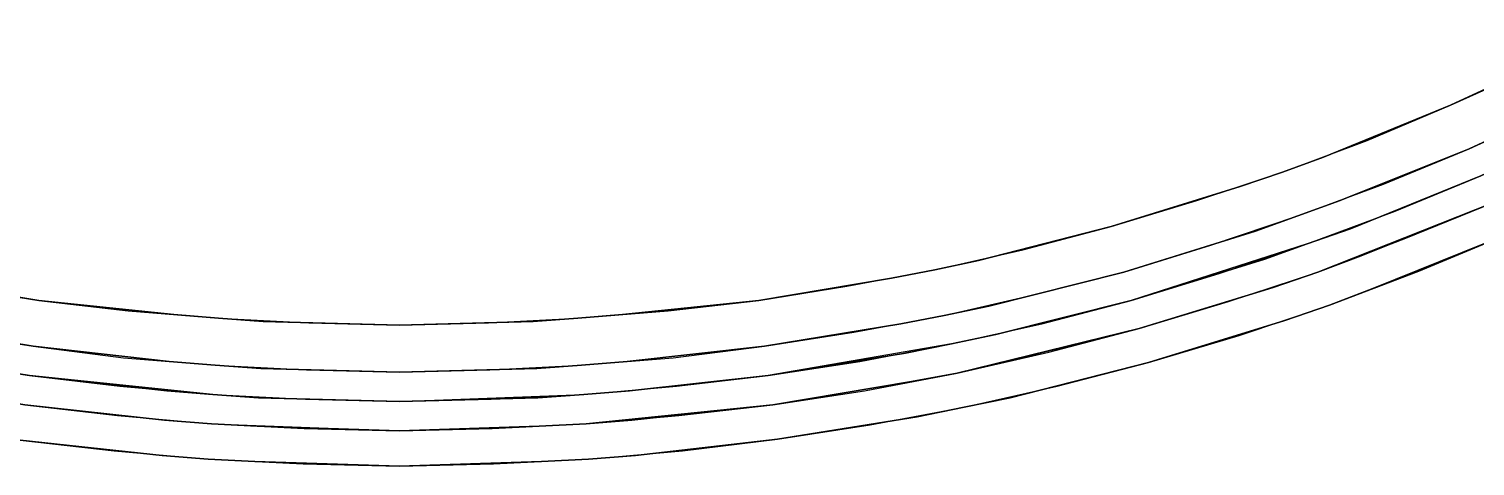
# Model space of a CAD drawing. Extents: x -23.7 to 23.7, y -23.7 to 23.7.
# Drawn here: x -3.15 to 9.17, y -23.68 to -19.96 of the extents above; entities that cross this region are included whole.
import ezdxf

# ---------------------------------------------------------------- set-up
doc = ezdxf.new("R2010")
doc.units = 0

msp = doc.modelspace()

# ---------------------------------------------------------------- linework, layer by layer
at = {"layer": 'Faces'}
for points in [[(10.34, -19.96, 57.13), (10, -20.13, 57.58), (8.96, -20.61, 56.77), (9.65, -20.3, 56.22)], [(8.96, -20.61, 58.95), (7.88, -21.05, 57.58), (8.96, -20.61, 56.77), (10, -20.13, 57.58)], [(10.52, -20.31, 57.13), (10.18, -20.49, 57.58), (9.12, -20.98, 56.77), (9.82, -20.66, 56.22)], [(10.52, -20.31, 57.13), (10.18, -20.49, 57.58), (9.12, -20.98, 56.77), (9.82, -20.66, 56.22)], [(9.12, -20.98, 58.95), (8.02, -21.42, 57.58), (9.12, -20.98, 56.77), (10.18, -20.49, 57.58)], [(9.12, -20.98, 58.95), (8.02, -21.42, 57.58), (9.12, -20.98, 56.77), (10.18, -20.49, 57.58)], [(7.88, -21.05, 57.58), (7.53, -21.18, 57.13), (8.25, -20.91, 56.22), (8.96, -20.61, 56.77)], [(9.22, -21.21, 58.95), (8.11, -21.66, 57.58), (9.22, -21.21, 56.77), (10.29, -20.71, 57.58)], [(9.22, -21.21, 58.95), (8.11, -21.66, 57.58), (9.22, -21.21, 56.77), (10.29, -20.71, 57.58)], [(9.32, -21.44, 58.95), (8.2, -21.89, 57.58), (9.32, -21.44, 56.77), (10.4, -20.93, 57.58)], [(9.32, -21.44, 58.95), (8.2, -21.89, 57.58), (9.32, -21.44, 56.77), (10.4, -20.93, 57.58)], [(7.88, -21.05, 57.58), (7.53, -21.18, 57.86), (7.17, -21.3, 57.58), (7.53, -21.18, 57.13)], [(8.02, -21.42, 57.58), (7.66, -21.55, 57.13), (8.39, -21.28, 56.22), (9.12, -20.98, 56.77)], [(8.02, -21.42, 57.58), (7.66, -21.55, 57.13), (8.39, -21.28, 56.22), (9.12, -20.98, 56.77)], [(7.53, -21.18, 57.13), (7.17, -21.3, 57.58), (6.07, -21.64, 56.77), (6.8, -21.42, 56.22)], [(6.07, -21.64, 58.95), (4.94, -21.93, 57.58), (6.07, -21.64, 56.77), (7.17, -21.3, 57.58)], [(8.11, -21.66, 57.58), (7.74, -21.79, 57.13), (8.49, -21.51, 56.22), (9.22, -21.21, 56.77)], [(8.11, -21.66, 57.58), (7.74, -21.79, 57.13), (8.49, -21.51, 56.22), (9.22, -21.21, 56.77)], [(9.44, -21.71, 58.95), (8.3, -22.17, 57.58), (9.44, -21.71, 56.77), (10.54, -21.2, 57.58)], [(8.02, -21.42, 57.58), (7.66, -21.55, 57.86), (7.3, -21.68, 57.58), (7.66, -21.55, 57.13)], [(8.02, -21.42, 57.58), (7.66, -21.55, 57.86), (7.3, -21.68, 57.58), (7.66, -21.55, 57.13)], [(7.66, -21.55, 57.13), (7.3, -21.68, 57.58), (6.18, -22.03, 56.77), (6.92, -21.8, 56.22)], [(7.66, -21.55, 57.13), (7.3, -21.68, 57.58), (6.18, -22.03, 56.77), (6.92, -21.8, 56.22)], [(8.2, -21.89, 57.58), (7.83, -22.03, 57.13), (8.58, -21.74, 56.22), (9.32, -21.44, 56.77)], [(8.2, -21.89, 57.58), (7.83, -22.03, 57.13), (8.58, -21.74, 56.22), (9.32, -21.44, 56.77)], [(4.94, -21.93, 57.58), (4.57, -22.01, 57.13), (5.32, -21.84, 56.22), (6.07, -21.64, 56.77)], [(8.11, -21.66, 57.58), (7.74, -21.79, 57.86), (7.38, -21.92, 57.58), (7.74, -21.79, 57.13)], [(8.11, -21.66, 57.58), (7.74, -21.79, 57.86), (7.38, -21.92, 57.58), (7.74, -21.79, 57.13)], [(6.18, -22.03, 58.95), (5.03, -22.32, 57.58), (6.18, -22.03, 56.77), (7.3, -21.68, 57.58)], [(6.18, -22.03, 58.95), (5.03, -22.32, 57.58), (6.18, -22.03, 56.77), (7.3, -21.68, 57.58)], [(7.74, -21.79, 57.13), (7.38, -21.92, 57.58), (6.24, -22.27, 56.77), (6.99, -22.04, 56.22)], [(7.74, -21.79, 57.13), (7.38, -21.92, 57.58), (6.24, -22.27, 56.77), (6.99, -22.04, 56.22)], [(8.3, -22.17, 57.58), (7.93, -22.31, 57.13), (8.69, -22.02, 56.22), (9.44, -21.71, 56.77)], [(6.24, -22.27, 58.95), (5.09, -22.56, 57.58), (6.24, -22.27, 56.77), (7.38, -21.92, 57.58)], [(6.24, -22.27, 58.95), (5.09, -22.56, 57.58), (6.24, -22.27, 56.77), (7.38, -21.92, 57.58)], [(8.2, -21.89, 57.58), (7.83, -22.03, 57.86), (7.45, -22.16, 57.58), (7.83, -22.03, 57.13)], [(8.2, -21.89, 57.58), (7.83, -22.03, 57.86), (7.45, -22.16, 57.58), (7.83, -22.03, 57.13)], [(-4.2, -22.08, 57.58), (-4.57, -22.01, 57.13), (-3.82, -22.15, 56.22), (-3.06, -22.27, 56.77)], [(4.57, -22.01, 57.13), (4.2, -22.08, 57.58), (3.07, -22.27, 56.77), (3.82, -22.15, 56.22)], [(4.94, -21.93, 57.58), (4.57, -22.01, 57.86), (4.2, -22.08, 57.58), (4.57, -22.01, 57.13)], [(5.03, -22.32, 57.58), (4.65, -22.4, 57.13), (5.42, -22.22, 56.22), (6.18, -22.03, 56.77)], [(5.03, -22.32, 57.58), (4.65, -22.4, 57.13), (5.42, -22.22, 56.22), (6.18, -22.03, 56.77)], [(7.83, -22.03, 57.13), (7.45, -22.16, 57.58), (6.31, -22.51, 56.77), (7.07, -22.28, 56.22)], [(7.83, -22.03, 57.13), (7.45, -22.16, 57.58), (6.31, -22.51, 56.77), (7.07, -22.28, 56.22)], [(-3.06, -22.27, 58.95), (-4.2, -22.08, 57.58), (-3.06, -22.27, 56.77), (-1.91, -22.39, 57.58)], [(3.07, -22.27, 58.95), (1.91, -22.39, 57.58), (3.07, -22.27, 56.77), (4.2, -22.08, 57.58)], [(6.31, -22.51, 58.95), (5.14, -22.8, 57.58), (6.31, -22.51, 56.77), (7.45, -22.16, 57.58)], [(6.31, -22.51, 58.95), (5.14, -22.8, 57.58), (6.31, -22.51, 56.77), (7.45, -22.16, 57.58)], [(-1.53, -22.42, 57.13), (-1.91, -22.39, 57.58), (-3.06, -22.27, 56.77), (-2.3, -22.36, 56.22)], [(3.07, -22.27, 56.77), (1.91, -22.39, 57.58), (1.53, -22.42, 57.13), (2.3, -22.36, 56.22)], [(5.09, -22.56, 57.58), (4.71, -22.64, 57.13), (5.48, -22.47, 56.22), (6.24, -22.27, 56.77)], [(5.09, -22.56, 57.58), (4.71, -22.64, 57.13), (5.48, -22.47, 56.22), (6.24, -22.27, 56.77)], [(8.3, -22.17, 57.58), (7.93, -22.31, 57.86), (7.55, -22.44, 57.58), (7.93, -22.31, 57.13)], [(-4.27, -22.47, 57.58), (-4.65, -22.4, 57.13), (-3.88, -22.54, 56.22), (-3.11, -22.66, 56.77)], [(-4.27, -22.47, 57.58), (-4.65, -22.4, 57.13), (-3.88, -22.54, 56.22), (-3.11, -22.66, 56.77)], [(-1.15, -22.45, 57.58), (-1.53, -22.42, 57.86), (-1.91, -22.39, 57.58), (-1.53, -22.42, 57.13)], [(1.91, -22.39, 57.58), (1.53, -22.42, 57.86), (1.15, -22.45, 57.58), (1.53, -22.42, 57.13)], [(4.65, -22.4, 57.13), (4.28, -22.47, 57.58), (3.12, -22.66, 56.77), (3.88, -22.54, 56.22)], [(4.65, -22.4, 57.13), (4.28, -22.47, 57.58), (3.12, -22.66, 56.77), (3.88, -22.54, 56.22)], [(5.03, -22.32, 57.58), (4.65, -22.4, 57.86), (4.28, -22.47, 57.58), (4.65, -22.4, 57.13)], [(5.03, -22.32, 57.58), (4.65, -22.4, 57.86), (4.28, -22.47, 57.58), (4.65, -22.4, 57.13)], [(7.93, -22.31, 57.13), (7.55, -22.44, 57.58), (6.39, -22.8, 56.77), (7.16, -22.57, 56.22)], [(-3.11, -22.66, 58.95), (-4.27, -22.47, 57.58), (-3.11, -22.66, 56.77), (-1.95, -22.79, 57.58)], [(-3.11, -22.66, 58.95), (-4.27, -22.47, 57.58), (-3.11, -22.66, 56.77), (-1.95, -22.79, 57.58)], [(0.01, -22.48, 56.77), (-1.15, -22.45, 57.58), (-1.53, -22.42, 57.13), (-0.76, -22.46, 56.22)], [(0.01, -22.48, 58.95), (-1.15, -22.45, 57.58), (0.01, -22.48, 56.77), (1.15, -22.45, 57.58)], [(1.53, -22.42, 57.13), (1.15, -22.45, 57.58), (0.01, -22.48, 56.77), (0.77, -22.46, 56.22)], [(3.12, -22.66, 58.95), (1.95, -22.79, 57.58), (3.12, -22.66, 56.77), (4.28, -22.47, 57.58)], [(3.12, -22.66, 58.95), (1.95, -22.79, 57.58), (3.12, -22.66, 56.77), (4.28, -22.47, 57.58)], [(5.14, -22.8, 57.58), (4.76, -22.89, 57.13), (5.54, -22.71, 56.22), (6.31, -22.51, 56.77)], [(5.14, -22.8, 57.58), (4.76, -22.89, 57.13), (5.54, -22.71, 56.22), (6.31, -22.51, 56.77)], [(6.39, -22.8, 58.95), (5.21, -23.1, 57.58), (6.39, -22.8, 56.77), (7.55, -22.44, 57.58)], [(-4.32, -22.72, 57.58), (-4.7, -22.64, 57.13), (-3.93, -22.79, 56.22), (-3.14, -22.91, 56.77)], [(-4.32, -22.72, 57.58), (-4.7, -22.64, 57.13), (-3.93, -22.79, 56.22), (-3.14, -22.91, 56.77)], [(4.71, -22.64, 57.13), (4.32, -22.72, 57.58), (3.15, -22.91, 56.77), (3.93, -22.79, 56.22)], [(4.71, -22.64, 57.13), (4.32, -22.72, 57.58), (3.15, -22.91, 56.77), (3.93, -22.79, 56.22)], [(5.09, -22.56, 57.58), (4.71, -22.64, 57.86), (4.32, -22.72, 57.58), (4.71, -22.64, 57.13)], [(5.09, -22.56, 57.58), (4.71, -22.64, 57.86), (4.32, -22.72, 57.58), (4.71, -22.64, 57.13)], [(-3.14, -22.91, 58.95), (-4.32, -22.72, 57.58), (-3.14, -22.91, 56.77), (-1.97, -23.04, 57.58)], [(-3.14, -22.91, 58.95), (-4.32, -22.72, 57.58), (-3.14, -22.91, 56.77), (-1.97, -23.04, 57.58)], [(-1.56, -22.82, 57.13), (-1.95, -22.79, 57.58), (-3.11, -22.66, 56.77), (-2.34, -22.76, 56.22)], [(-1.56, -22.82, 57.13), (-1.95, -22.79, 57.58), (-3.11, -22.66, 56.77), (-2.34, -22.76, 56.22)], [(3.12, -22.66, 56.77), (1.95, -22.79, 57.58), (1.56, -22.82, 57.13), (2.34, -22.76, 56.22)], [(3.12, -22.66, 56.77), (1.95, -22.79, 57.58), (1.56, -22.82, 57.13), (2.34, -22.76, 56.22)], [(3.15, -22.91, 58.95), (1.97, -23.04, 57.58), (3.15, -22.91, 56.77), (4.32, -22.72, 57.58)], [(3.15, -22.91, 58.95), (1.97, -23.04, 57.58), (3.15, -22.91, 56.77), (4.32, -22.72, 57.58)], [(-1.17, -22.85, 57.58), (-1.56, -22.82, 57.86), (-1.95, -22.79, 57.58), (-1.56, -22.82, 57.13)], [(-1.17, -22.85, 57.58), (-1.56, -22.82, 57.86), (-1.95, -22.79, 57.58), (-1.56, -22.82, 57.13)], [(0.01, -22.88, 56.77), (-1.17, -22.85, 57.58), (-1.56, -22.82, 57.13), (-0.78, -22.86, 56.22)], [(0.01, -22.88, 56.77), (-1.17, -22.85, 57.58), (-1.56, -22.82, 57.13), (-0.78, -22.86, 56.22)], [(0.01, -22.88, 58.95), (-1.17, -22.85, 57.58), (0.01, -22.88, 56.77), (1.18, -22.85, 57.58)], [(0.01, -22.88, 58.95), (-1.17, -22.85, 57.58), (0.01, -22.88, 56.77), (1.18, -22.85, 57.58)], [(1.56, -22.82, 57.13), (1.18, -22.85, 57.58), (0.01, -22.88, 56.77), (0.78, -22.86, 56.22)], [(1.56, -22.82, 57.13), (1.18, -22.85, 57.58), (0.01, -22.88, 56.77), (0.78, -22.86, 56.22)], [(1.95, -22.79, 57.58), (1.56, -22.82, 57.86), (1.18, -22.85, 57.58), (1.56, -22.82, 57.13)], [(1.95, -22.79, 57.58), (1.56, -22.82, 57.86), (1.18, -22.85, 57.58), (1.56, -22.82, 57.13)], [(4.76, -22.89, 57.13), (4.37, -22.96, 57.58), (3.19, -23.16, 56.77), (3.97, -23.04, 56.22)], [(4.76, -22.89, 57.13), (4.37, -22.96, 57.58), (3.19, -23.16, 56.77), (3.97, -23.04, 56.22)], [(5.14, -22.8, 57.58), (4.76, -22.89, 57.86), (4.37, -22.96, 57.58), (4.76, -22.89, 57.13)], [(5.14, -22.8, 57.58), (4.76, -22.89, 57.86), (4.37, -22.96, 57.58), (4.76, -22.89, 57.13)], [(5.21, -23.1, 57.58), (4.82, -23.18, 57.13), (5.61, -23, 56.22), (6.39, -22.8, 56.77)], [(-3.18, -23.16, 58.95), (-4.37, -22.96, 57.58), (-3.18, -23.16, 56.77), (-1.99, -23.29, 57.58)], [(-3.18, -23.16, 58.95), (-4.37, -22.96, 57.58), (-3.18, -23.16, 56.77), (-1.99, -23.29, 57.58)], [(-1.58, -23.07, 57.13), (-1.97, -23.04, 57.58), (-3.14, -22.91, 56.77), (-2.37, -23, 56.22)], [(-1.58, -23.07, 57.13), (-1.97, -23.04, 57.58), (-3.14, -22.91, 56.77), (-2.37, -23, 56.22)], [(3.15, -22.91, 56.77), (1.97, -23.04, 57.58), (1.58, -23.07, 57.13), (2.37, -23, 56.22)], [(3.15, -22.91, 56.77), (1.97, -23.04, 57.58), (1.58, -23.07, 57.13), (2.37, -23, 56.22)], [(3.19, -23.16, 58.95), (1.99, -23.29, 57.58), (3.19, -23.16, 56.77), (4.37, -22.96, 57.58)], [(3.19, -23.16, 58.95), (1.99, -23.29, 57.58), (3.19, -23.16, 56.77), (4.37, -22.96, 57.58)], [(-1.19, -23.1, 57.58), (-1.58, -23.07, 57.86), (-1.97, -23.04, 57.58), (-1.58, -23.07, 57.13)], [(-1.19, -23.1, 57.58), (-1.58, -23.07, 57.86), (-1.97, -23.04, 57.58), (-1.58, -23.07, 57.13)], [(0.01, -23.13, 56.77), (-1.19, -23.1, 57.58), (-1.58, -23.07, 57.13), (-0.79, -23.11, 56.22)], [(0.01, -23.13, 56.77), (-1.19, -23.1, 57.58), (-1.58, -23.07, 57.13), (-0.79, -23.11, 56.22)], [(0.01, -23.13, 58.95), (-1.19, -23.1, 57.58), (0.01, -23.13, 56.77), (1.19, -23.1, 57.58)], [(0.01, -23.13, 58.95), (-1.19, -23.1, 57.58), (0.01, -23.13, 56.77), (1.19, -23.1, 57.58)], [(1.58, -23.07, 57.13), (1.19, -23.1, 57.58), (0.01, -23.13, 56.77), (0.79, -23.11, 56.22)], [(1.58, -23.07, 57.13), (1.19, -23.1, 57.58), (0.01, -23.13, 56.77), (0.79, -23.11, 56.22)], [(1.97, -23.04, 57.58), (1.58, -23.07, 57.86), (1.19, -23.1, 57.58), (1.58, -23.07, 57.13)], [(1.97, -23.04, 57.58), (1.58, -23.07, 57.86), (1.19, -23.1, 57.58), (1.58, -23.07, 57.13)], [(5.21, -23.1, 57.58), (4.82, -23.18, 57.86), (4.42, -23.26, 57.58), (4.82, -23.18, 57.13)], [(-3.22, -23.46, 58.95), (-4.42, -23.26, 57.58), (-3.22, -23.46, 56.77), (-2.01, -23.59, 57.58)], [(-1.59, -23.32, 57.13), (-1.99, -23.29, 57.58), (-3.18, -23.16, 56.77), (-2.39, -23.25, 56.22)], [(-1.59, -23.32, 57.13), (-1.99, -23.29, 57.58), (-3.18, -23.16, 56.77), (-2.39, -23.25, 56.22)], [(3.19, -23.16, 56.77), (1.99, -23.29, 57.58), (1.6, -23.32, 57.13), (2.39, -23.25, 56.22)], [(3.19, -23.16, 56.77), (1.99, -23.29, 57.58), (1.6, -23.32, 57.13), (2.39, -23.25, 56.22)], [(3.23, -23.45, 58.95), (2.02, -23.59, 57.58), (3.23, -23.45, 56.77), (4.42, -23.26, 57.58)], [(4.82, -23.18, 57.13), (4.42, -23.26, 57.58), (3.23, -23.45, 56.77), (4.02, -23.33, 56.22)], [(-1.2, -23.34, 57.58), (-1.59, -23.32, 57.86), (-1.99, -23.29, 57.58), (-1.59, -23.32, 57.13)], [(-1.2, -23.34, 57.58), (-1.59, -23.32, 57.86), (-1.99, -23.29, 57.58), (-1.59, -23.32, 57.13)], [(0.01, -23.38, 56.77), (-1.2, -23.34, 57.58), (-1.59, -23.32, 57.13), (-0.8, -23.36, 56.22)], [(0.01, -23.38, 56.77), (-1.2, -23.34, 57.58), (-1.59, -23.32, 57.13), (-0.8, -23.36, 56.22)], [(0.01, -23.38, 58.95), (-1.2, -23.34, 57.58), (0.01, -23.38, 56.77), (1.2, -23.34, 57.58)], [(0.01, -23.38, 58.95), (-1.2, -23.34, 57.58), (0.01, -23.38, 56.77), (1.2, -23.34, 57.58)], [(1.6, -23.32, 57.13), (1.2, -23.34, 57.58), (0.01, -23.38, 56.77), (0.8, -23.36, 56.22)], [(1.6, -23.32, 57.13), (1.2, -23.34, 57.58), (0.01, -23.38, 56.77), (0.8, -23.36, 56.22)], [(1.99, -23.29, 57.58), (1.6, -23.32, 57.86), (1.2, -23.34, 57.58), (1.6, -23.32, 57.13)], [(1.99, -23.29, 57.58), (1.6, -23.32, 57.86), (1.2, -23.34, 57.58), (1.6, -23.32, 57.13)], [(-1.62, -23.62, 57.13), (-2.01, -23.59, 57.58), (-3.22, -23.46, 56.77), (-2.42, -23.55, 56.22)], [(3.23, -23.45, 56.77), (2.02, -23.59, 57.58), (1.62, -23.62, 57.13), (2.42, -23.55, 56.22)], [(-1.22, -23.64, 57.58), (-1.62, -23.62, 57.86), (-2.01, -23.59, 57.58), (-1.62, -23.62, 57.13)], [(0.01, -23.68, 56.77), (-1.22, -23.64, 57.58), (-1.62, -23.62, 57.13), (-0.81, -23.66, 56.22)], [(0.01, -23.68, 58.95), (-1.22, -23.64, 57.58), (0.01, -23.68, 56.77), (1.22, -23.64, 57.58)], [(1.62, -23.62, 57.13), (1.22, -23.64, 57.58), (0.01, -23.68, 56.77), (0.81, -23.66, 56.22)], [(2.02, -23.59, 57.58), (1.62, -23.62, 57.86), (1.22, -23.64, 57.58), (1.62, -23.62, 57.13)]]:
    msp.add_3dface(points, dxfattribs=at)
at = {"layer": 'Lines'}
for p, q in [((8.02, -21.42, 57.58), (9.12, -20.98, 58.95)), ((8.11, -21.66, 57.58), (9.22, -21.21, 56.77)), ((8.02, -21.42, 57.58), (7.66, -21.55, 57.13)), ((9.32, -21.44, 58.95), (7.83, -22.03, 57.86)), ((7.74, -21.79, 57.86), (8.11, -21.66, 57.58)), ((7.74, -21.79, 57.86), (6.24, -22.27, 58.95)), ((7.38, -21.92, 57.58), (7.74, -21.79, 57.13)), ((7.38, -21.92, 57.58), (6.24, -22.27, 58.95)), ((6.18, -22.03, 58.95), (5.03, -22.32, 57.58)), ((7.83, -22.03, 57.86), (7.45, -22.16, 57.58)), ((7.45, -22.16, 57.58), (6.31, -22.51, 56.77)), ((6.24, -22.27, 56.77), (5.09, -22.56, 57.58)), ((5.03, -22.32, 57.58), (4.65, -22.4, 57.13)), ((-4.27, -22.47, 57.58), (-3.11, -22.66, 58.95)), ((6.31, -22.51, 58.95), (4.76, -22.89, 57.86)), ((4.71, -22.64, 57.86), (3.15, -22.91, 58.95)), ((4.32, -22.72, 57.58), (4.71, -22.64, 57.13)), ((5.09, -22.56, 57.58), (4.71, -22.64, 57.86)), ((-3.14, -22.91, 56.77), (-4.32, -22.72, 57.58)), ((3.12, -22.66, 58.95), (1.95, -22.79, 57.58)), ((4.32, -22.72, 57.58), (3.15, -22.91, 58.95)), ((-1.17, -22.85, 57.58), (-1.56, -22.82, 57.13)), ((0.01, -22.88, 58.95), (-1.17, -22.85, 57.58)), ((1.56, -22.82, 57.13), (1.95, -22.79, 57.58)), ((4.76, -22.89, 57.86), (4.37, -22.96, 57.58)), ((-1.97, -23.04, 57.58), (-3.14, -22.91, 58.95)), ((-1.58, -23.07, 57.86), (-3.14, -22.91, 58.95)), ((3.15, -22.91, 56.77), (1.97, -23.04, 57.58)), ((3.19, -23.16, 56.77), (4.37, -22.96, 57.58)), ((-1.58, -23.07, 57.13), (-1.97, -23.04, 57.58)), ((-1.58, -23.07, 57.86), (-1.19, -23.1, 57.58)), ((-1.19, -23.1, 57.58), (0.01, -23.13, 56.77)), ((0.01, -23.13, 58.95), (1.58, -23.07, 57.86)), ((1.19, -23.1, 57.58), (0.01, -23.13, 58.95)), ((1.58, -23.07, 57.13), (1.19, -23.1, 57.58)), ((1.58, -23.07, 57.86), (1.97, -23.04, 57.58)), ((-1.99, -23.29, 57.58), (-3.18, -23.16, 56.77)), ((3.19, -23.16, 58.95), (1.6, -23.32, 57.86)), ((-1.99, -23.29, 57.58), (-1.59, -23.32, 57.86)), ((-1.59, -23.32, 57.86), (0.01, -23.38, 58.95)), ((0.01, -23.38, 56.77), (1.2, -23.34, 57.58)), ((1.6, -23.32, 57.86), (1.2, -23.34, 57.58))]:
    msp.add_line(p, q, dxfattribs=at)

doc.saveas('drawing.dxf')
